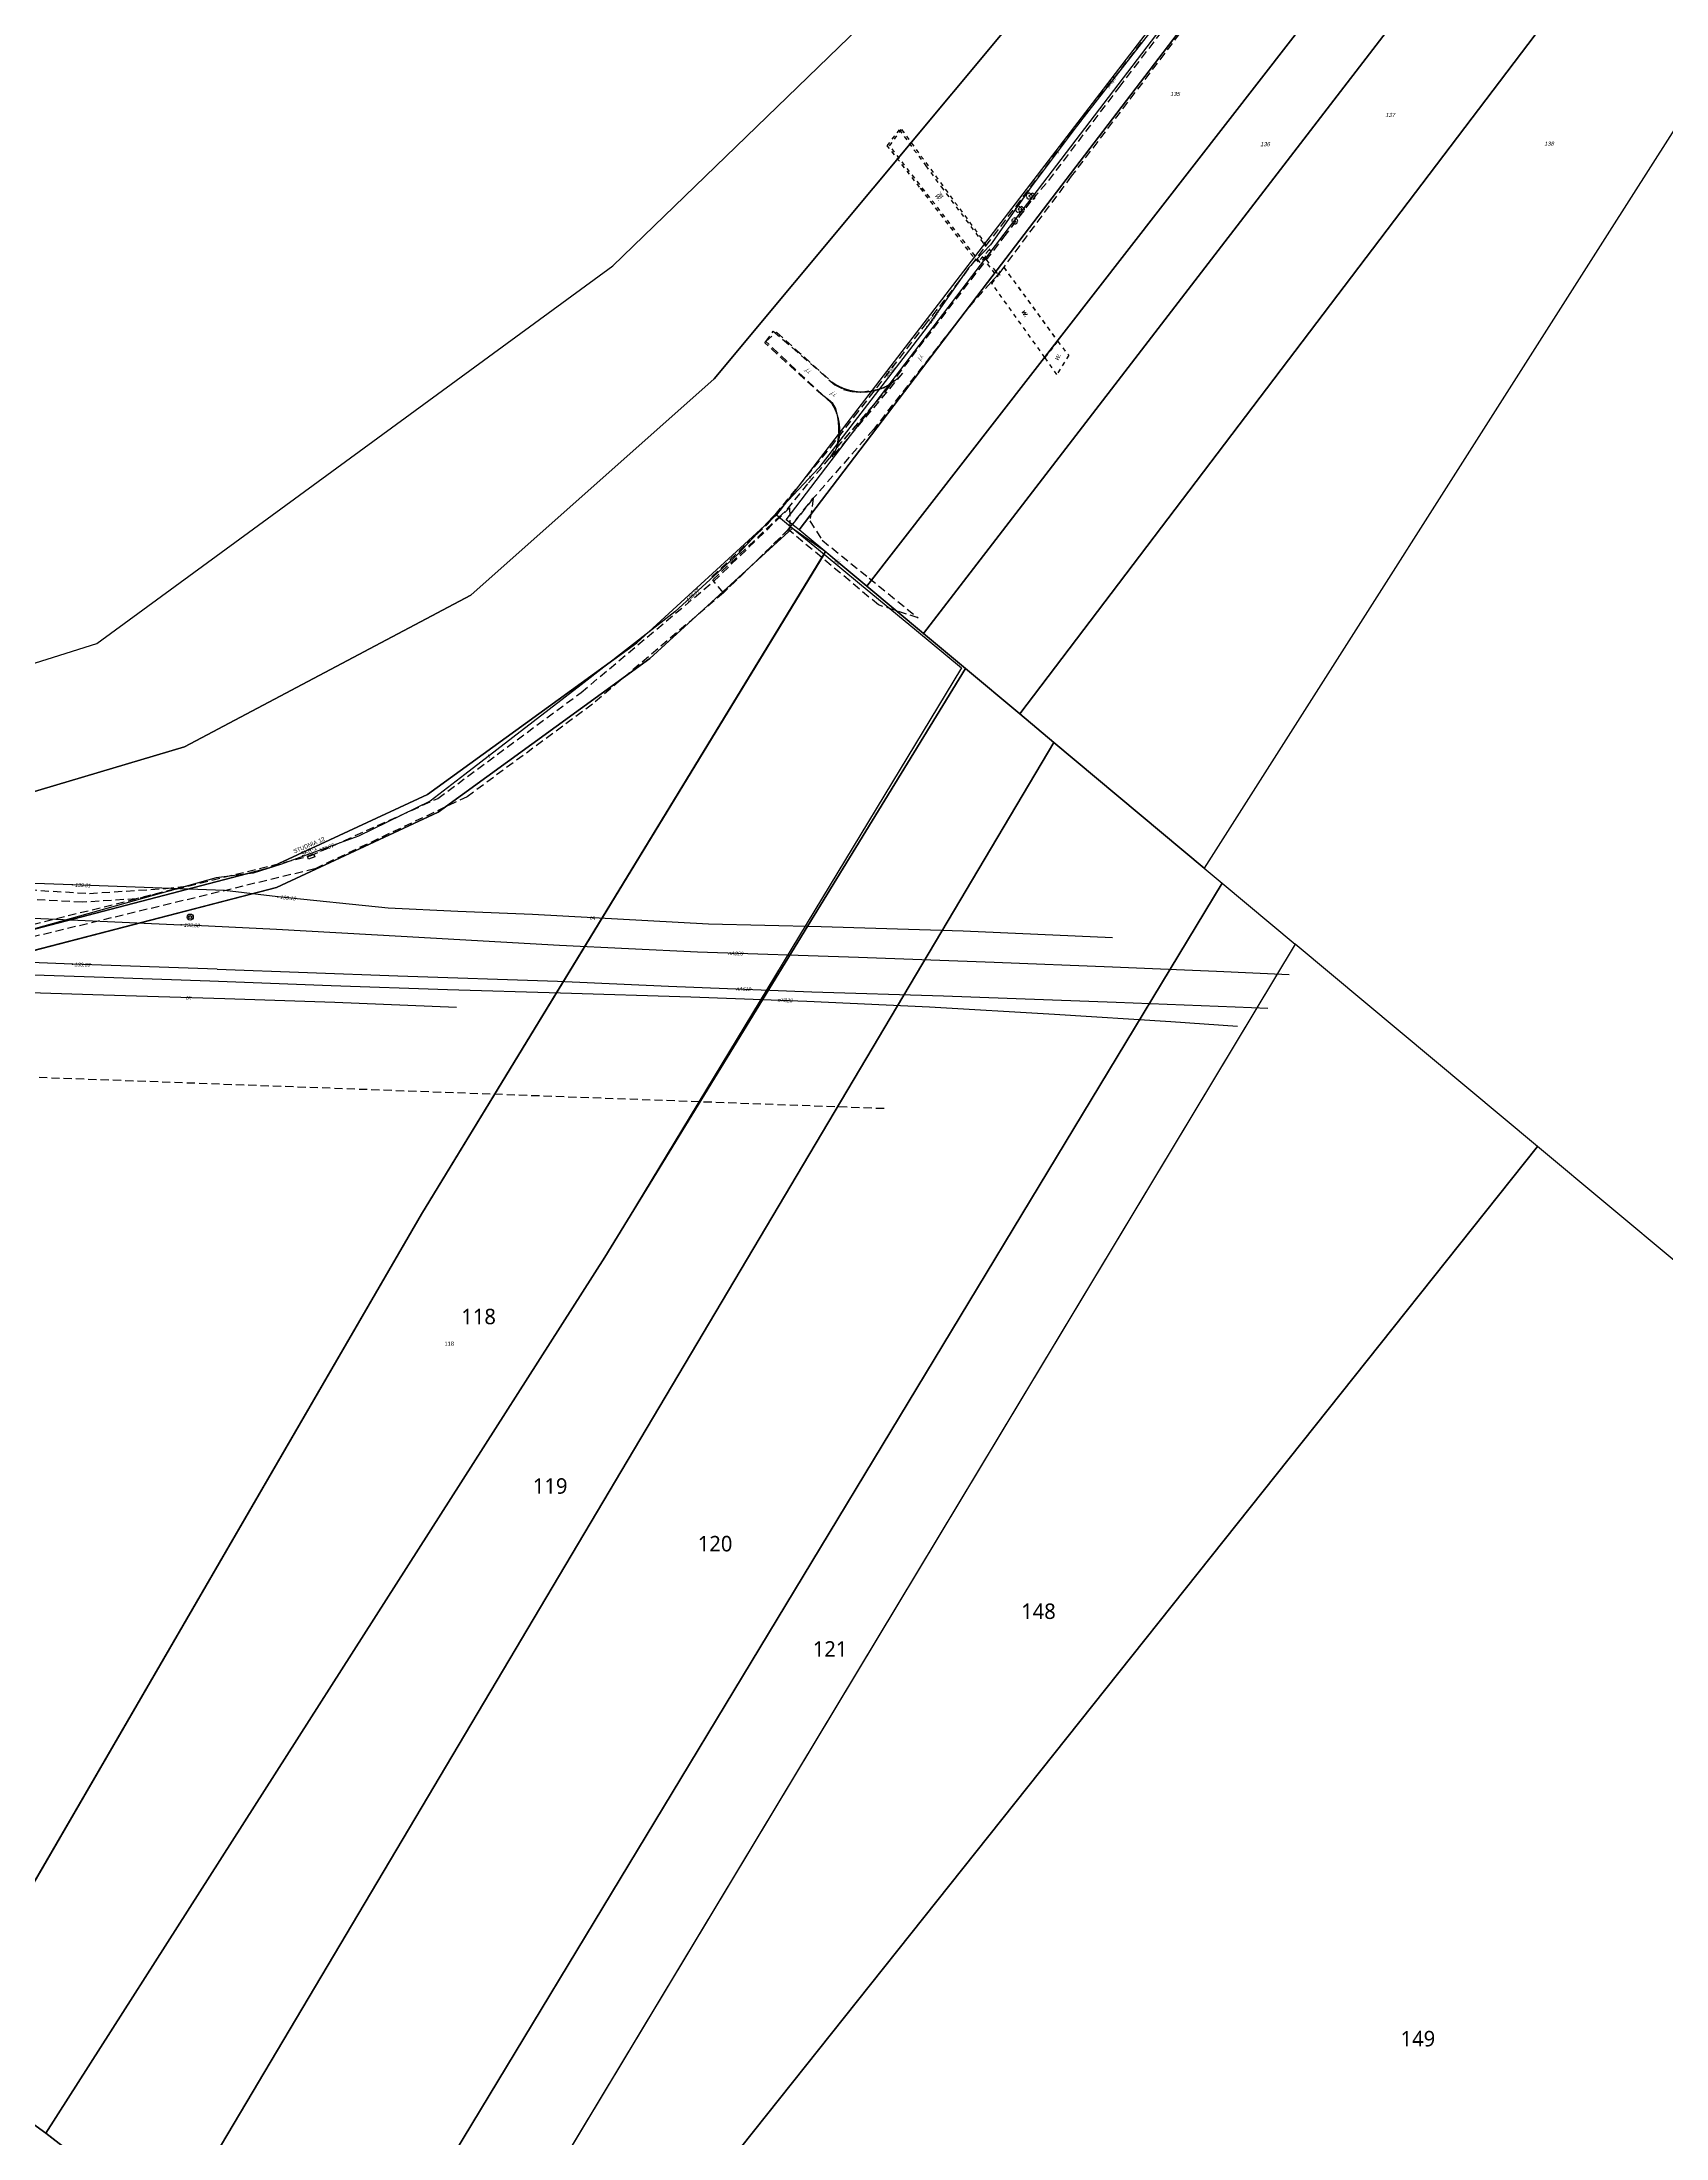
# Model space of a CAD drawing. Header units: metres. Extents: x 7542702 to 7555152, y 5804026 to 5815503.
# Drawn here: x 7547847 to 7548243, y 5806589 to 5807100 of the extents above; entities that cross this region are included whole.
import ezdxf
from ezdxf.enums import TextEntityAlignment as Align

# ---------------------------------------------------------------- set-up
doc = ezdxf.new("R2010")
doc.units = ezdxf.units.M
for name, pattern in [('4001', [0]), ('4002', [2, 1, -1]), ('4003', [3, 2, -1])]:
    doc.linetypes.add(name, pattern=pattern)
doc.layers.add('_STUDNIA_PROJEKTOWANA', color=30, linetype='Continuous', lineweight=30)
for name, color, linetype in [('Drogi', 135, 'Continuous'), ('Dzialki', 165, 'Continuous'), ('Projekty', 252, 'Continuous'), ('Roslinnosc', 104, 'Continuous'), ('Uz_Specjalne', 7, 'Continuous'), ('Uz_Telekomunikacja', 252, 'Continuous'), ('Wody', 184, 'Continuous')]:
    doc.layers.add(name, color=color, linetype=linetype)
doc.styles.add('DYN_DIM', font='arial.ttf')
doc.styles.get("Standard").update_dxf_attribs({"font": 'arial.ttf'})

# ---------------------------------------------------------------- blocks, each defined once
blk = doc.blocks.new('2554')
at = {"layer": 'Drogi', "color": 8, "linetype": '4002'}
blk.add_line((0, 0), (0, 1), dxfattribs=at)
blk = doc.blocks.new('1554')
at = {"layer": 'Drogi', "color": 8, "linetype": 'Continuous'}
for p, q in [((-0.75, -0.75), (0, 0)), ((0, 0), (0.75, -0.75))]:
    blk.add_line(p, q, dxfattribs=at)
blk = doc.blocks.new('1422')
at = {"layer": 'Roslinnosc', "color": 104, "linetype": 'Continuous'}
blk.add_circle((0, 0), 0.1, dxfattribs=at)
for centre, start, end in [((-0.71, 0.23), 102.5, 221.75), ((0, 0.75), 30.19, 149.77), ((0.71, 0.23), 318.3, 77.49), ((-0.44, -0.61), 174.33, 293.45), ((0.44, -0.61), 246.24, 5.74)]:
    blk.add_arc(centre, 0.75, start, end, dxfattribs=at)
blk = doc.blocks.new('1524')
at = {"layer": 'Drogi', "color": 8, "linetype": 'Continuous'}
for radius in [1.5, 0.75]:
    blk.add_circle((0, 0), radius, dxfattribs=at)
blk = doc.blocks.new('1796')
at = {"layer": 'Uz_Specjalne', "color": 7, "linetype": 'Continuous'}
for radius in [0.16, 0.08]:
    blk.add_circle((0, 0), radius, dxfattribs=at)
blk = doc.blocks.new('1756')
at = {"layer": 'Uz_Telekomunikacja', "color": 220, "linetype": 'Continuous'}
for radius in [0.16, 0.08]:
    blk.add_circle((0, 0), radius, dxfattribs=at)
blk = doc.blocks.new('STUDNIA_PROJEKTOWANA')
at = {"layer": '_STUDNIA_PROJEKTOWANA'}
blk.add_lwpolyline([(-0.8, -0.4), (-0.8, 0.4), (0.8, 0.4), (0.8, -0.4)], close=True, dxfattribs=at)
at = {"layer": '_STUDNIA_PROJEKTOWANA', "style": 'DYN_DIM'}
blk.add_text('STUDNIA', height=1, dxfattribs=at).set_placement((-3.45, 2.25))
for tag, flags, p in [('ODC_FUNKCJONALNY', 13, (0, 3.75)), ('TYP', 12, (0, 0.98)), ('DLUGOSC_ZAPASU', 12, (0, -1.68)), ('WSPOLRZEDNE', 12, (0, -4.65)), ('ADRES', 12, (0, -3.33))]:
    blk.add_attdef(tag, text='', height=1, dxfattribs=dict(at, flags=flags)).set_placement(p, align=Align.CENTER)
at = {"layer": '_STUDNIA_PROJEKTOWANA', "style": 'DYN_DIM', "flags": 12}
blk.add_attdef('NUMER', (3.17, 2.25), '', height=1, dxfattribs=at)

msp = doc.modelspace()

# ---------------------------------------------------------------- linework, layer by layer
at = {"layer": 'Drogi', "color": 8, "linetype": '4003'}
for p, q in [((7548133.05, 5807113.94), (7548097.6, 5807067.23)), ((7548109.26, 5807088.88), (7548121.01, 5807104.2)), ((7548095.71, 5807070.95), (7548109.26, 5807088.88)), ((7548092.13, 5807066.22), (7548095.71, 5807070.95)), ((7548097.6, 5807067.23), (7548081.13, 5807045.09)), ((7548088.26, 5807061.72), (7548092.13, 5807066.22)), ((7548081.19, 5807052.38), (7548088.26, 5807061.72)), ((7548062.22, 5807027.78), (7548081.19, 5807052.38)), ((7548079.78, 5807043.28), (7548078.08, 5807041.39)), ((7548081.13, 5807045.09), (7548079.78, 5807043.28)), ((7548078.08, 5807041.39), (7548072.51, 5807035.21)), ((7548072.51, 5807035.21), (7548049.4, 5807005.53)), ((7548022.98, 5807026.61), (7548025.01, 5807029.5)), ((7548037.05, 5807013.79), (7548022.98, 5807026.61)), ((7548023.17, 5807026.97), (7548025.82, 5807029.24)), ((7548039.28, 5807011.84), (7548023.17, 5807026.97)), ((7548025.01, 5807029.5), (7548039.99, 5807016.41)), ((7548025.82, 5807029.24), (7548039.22, 5807017.16)), ((7548053.32, 5807016.07), (7548062.22, 5807027.78)), ((7548039.22, 5807017.16), (7548039.26, 5807017.12)), ((7548039.26, 5807017.12), (7548039.34, 5807017.06)), ((7548039.34, 5807017.06), (7548039.43, 5807017.01)), ((7548056.5, 5807019.26), (7548039.35, 5806998.87)), ((7548039.43, 5807017.01), (7548039.51, 5807016.95)), ((7548039.51, 5807016.95), (7548039.59, 5807016.89)), ((7548039.59, 5807016.89), (7548039.67, 5807016.84)), ((7548039.67, 5807016.84), (7548039.76, 5807016.78)), ((7548039.76, 5807016.78), (7548039.84, 5807016.73)), ((7548039.84, 5807016.73), (7548039.92, 5807016.67)), ((7548039.92, 5807016.67), (7548040.01, 5807016.62)), ((7548039.99, 5807016.41), (7548042.13, 5807015.3)), ((7548040.01, 5807016.62), (7548040.09, 5807016.57)), ((7548040.09, 5807016.57), (7548040.18, 5807016.51)), ((7548040.18, 5807016.51), (7548040.26, 5807016.46)), ((7548040.26, 5807016.46), (7548040.35, 5807016.41)), ((7548040.35, 5807016.41), (7548040.44, 5807016.36)), ((7548053.07, 5807016.37), (7548053.16, 5807016.42)), ((7548053.16, 5807016.42), (7548053.24, 5807016.48)), ((7548053.24, 5807016.48), (7548053.33, 5807016.53)), ((7548053.33, 5807016.53), (7548053.42, 5807016.58)), ((7548053.42, 5807016.58), (7548053.5, 5807016.63)), ((7548053.5, 5807016.63), (7548053.59, 5807016.68)), ((7548053.59, 5807016.68), (7548053.67, 5807016.74)), ((7548053.67, 5807016.74), (7548053.75, 5807016.79)), ((7548053.75, 5807016.79), (7548053.84, 5807016.85)), ((7548053.84, 5807016.85), (7548053.92, 5807016.91)), ((7548053.92, 5807016.91), (7548054, 5807016.96)), ((7548054, 5807016.96), (7548054.08, 5807017.02)), ((7548054.08, 5807017.02), (7548054.16, 5807017.08)), ((7548054.16, 5807017.08), (7548054.24, 5807017.14)), ((7548054.24, 5807017.14), (7548054.33, 5807017.2)), ((7548054.33, 5807017.2), (7548054.41, 5807017.26)), ((7548054.41, 5807017.26), (7548054.48, 5807017.32)), ((7548054.48, 5807017.32), (7548054.56, 5807017.38)), ((7548054.56, 5807017.38), (7548054.64, 5807017.44)), ((7548054.64, 5807017.44), (7548054.72, 5807017.5)), ((7548054.72, 5807017.5), (7548054.8, 5807017.57)), ((7548054.8, 5807017.57), (7548054.88, 5807017.63)), ((7548054.88, 5807017.63), (7548054.95, 5807017.7)), ((7548054.95, 5807017.7), (7548055.03, 5807017.76)), ((7548055.03, 5807017.76), (7548055.1, 5807017.82)), ((7548055.1, 5807017.82), (7548055.18, 5807017.89)), ((7548055.18, 5807017.89), (7548055.25, 5807017.96)), ((7548055.25, 5807017.96), (7548055.33, 5807018.03)), ((7548055.33, 5807018.03), (7548055.4, 5807018.09)), ((7548055.4, 5807018.09), (7548055.47, 5807018.16)), ((7548055.47, 5807018.16), (7548055.54, 5807018.23)), ((7548055.54, 5807018.23), (7548055.62, 5807018.3)), ((7548055.62, 5807018.3), (7548055.69, 5807018.37)), ((7548055.69, 5807018.37), (7548055.76, 5807018.44)), ((7548055.76, 5807018.44), (7548055.83, 5807018.51)), ((7548055.83, 5807018.51), (7548055.9, 5807018.58)), ((7548055.9, 5807018.58), (7548055.97, 5807018.66)), ((7548055.97, 5807018.66), (7548056.04, 5807018.73)), ((7548056.04, 5807018.73), (7548056.1, 5807018.8)), ((7548056.1, 5807018.8), (7548056.17, 5807018.88)), ((7548056.17, 5807018.88), (7548056.3, 5807019.03)), ((7548056.3, 5807019.03), (7548056.43, 5807019.18)), ((7548056.43, 5807019.18), (7548056.5, 5807019.26)), ((7548038.44, 5807012.72), (7548037.05, 5807013.79)), ((7548039.54, 5807011.84), (7548038.44, 5807012.72)), ((7548039.33, 5807011.76), (7548039.28, 5807011.84)), ((7548039.38, 5807011.67), (7548039.33, 5807011.76)), ((7548039.44, 5807011.58), (7548039.38, 5807011.67)), ((7548039.49, 5807011.5), (7548039.44, 5807011.58)), ((7548039.54, 5807011.41), (7548039.49, 5807011.5)), ((7548040.21, 5807010.66), (7548039.54, 5807011.84)), ((7548039.59, 5807011.33), (7548039.54, 5807011.41)), ((7548039.64, 5807011.24), (7548039.59, 5807011.33)), ((7548040.44, 5807016.36), (7548040.52, 5807016.31)), ((7548053.32, 5807016.07), (7548040.45, 5807001.11)), ((7548040.45, 5807001.11), (7548053.32, 5807016.07)), ((7548040.52, 5807016.31), (7548040.61, 5807016.26)), ((7548040.61, 5807016.26), (7548040.7, 5807016.22)), ((7548040.7, 5807016.22), (7548040.79, 5807016.17)), ((7548040.79, 5807016.17), (7548040.88, 5807016.12)), ((7548040.88, 5807016.12), (7548040.96, 5807016.08)), ((7548040.96, 5807016.08), (7548041.06, 5807016.03)), ((7548041.06, 5807016.03), (7548041.14, 5807015.99)), ((7548041.14, 5807015.99), (7548041.23, 5807015.94)), ((7548041.23, 5807015.94), (7548041.32, 5807015.9)), ((7548041.32, 5807015.9), (7548041.42, 5807015.86)), ((7548041.42, 5807015.86), (7548041.51, 5807015.82)), ((7548041.51, 5807015.82), (7548041.6, 5807015.78)), ((7548041.6, 5807015.78), (7548041.69, 5807015.73)), ((7548041.69, 5807015.73), (7548041.78, 5807015.7)), ((7548041.78, 5807015.7), (7548041.87, 5807015.66)), ((7548041.87, 5807015.66), (7548041.96, 5807015.62)), ((7548041.96, 5807015.62), (7548042.06, 5807015.58)), ((7548042.06, 5807015.58), (7548042.15, 5807015.54)), ((7548042.13, 5807015.3), (7548044.2, 5807014.78)), ((7548042.15, 5807015.54), (7548042.24, 5807015.51)), ((7548042.24, 5807015.51), (7548042.34, 5807015.47)), ((7548042.34, 5807015.47), (7548042.43, 5807015.44)), ((7548042.43, 5807015.44), (7548042.53, 5807015.4)), ((7548042.53, 5807015.4), (7548042.62, 5807015.37)), ((7548042.62, 5807015.37), (7548042.72, 5807015.34)), ((7548042.72, 5807015.34), (7548042.81, 5807015.31)), ((7548042.81, 5807015.31), (7548042.9, 5807015.28)), ((7548042.9, 5807015.28), (7548043, 5807015.25)), ((7548043, 5807015.25), (7548043.1, 5807015.22)), ((7548043.1, 5807015.22), (7548043.19, 5807015.19)), ((7548043.19, 5807015.19), (7548043.29, 5807015.16)), ((7548043.29, 5807015.16), (7548043.38, 5807015.14)), ((7548043.38, 5807015.14), (7548043.48, 5807015.11)), ((7548043.48, 5807015.11), (7548043.58, 5807015.08)), ((7548043.58, 5807015.08), (7548043.68, 5807015.06)), ((7548043.68, 5807015.06), (7548043.77, 5807015.04)), ((7548043.77, 5807015.04), (7548043.87, 5807015.01)), ((7548043.87, 5807015.01), (7548043.97, 5807014.99)), ((7548043.97, 5807014.99), (7548044.06, 5807014.97)), ((7548044.06, 5807014.97), (7548044.16, 5807014.95)), ((7548044.16, 5807014.95), (7548044.26, 5807014.93)), ((7548044.2, 5807014.78), (7548046.29, 5807014.64)), ((7548044.26, 5807014.93), (7548044.36, 5807014.91)), ((7548044.36, 5807014.91), (7548044.46, 5807014.89)), ((7548044.46, 5807014.89), (7548044.56, 5807014.87)), ((7548044.56, 5807014.87), (7548044.65, 5807014.86)), ((7548044.65, 5807014.86), (7548044.75, 5807014.84)), ((7548044.75, 5807014.84), (7548044.85, 5807014.82)), ((7548044.85, 5807014.82), (7548044.95, 5807014.81)), ((7548044.95, 5807014.81), (7548045.05, 5807014.8)), ((7548045.05, 5807014.8), (7548045.15, 5807014.78)), ((7548045.15, 5807014.78), (7548045.25, 5807014.77)), ((7548045.25, 5807014.77), (7548045.35, 5807014.76)), ((7548045.35, 5807014.76), (7548045.45, 5807014.75)), ((7548045.45, 5807014.75), (7548045.55, 5807014.74)), ((7548045.55, 5807014.74), (7548045.65, 5807014.73)), ((7548045.65, 5807014.73), (7548045.74, 5807014.72)), ((7548045.74, 5807014.72), (7548045.84, 5807014.72)), ((7548045.84, 5807014.72), (7548045.94, 5807014.71)), ((7548045.94, 5807014.71), (7548046.04, 5807014.7)), ((7548046.04, 5807014.7), (7548046.14, 5807014.7)), ((7548046.14, 5807014.7), (7548046.24, 5807014.69)), ((7548046.24, 5807014.69), (7548046.34, 5807014.69)), ((7548046.29, 5807014.64), (7548048.84, 5807015.01)), ((7548046.34, 5807014.69), (7548046.44, 5807014.69)), ((7548046.44, 5807014.69), (7548046.54, 5807014.68)), ((7548046.54, 5807014.68), (7548046.64, 5807014.68)), ((7548046.64, 5807014.68), (7548046.74, 5807014.68)), ((7548046.74, 5807014.68), (7548046.84, 5807014.68)), ((7548046.84, 5807014.68), (7548046.94, 5807014.68)), ((7548046.94, 5807014.68), (7548047.04, 5807014.69)), ((7548047.04, 5807014.69), (7548047.14, 5807014.69)), ((7548047.14, 5807014.69), (7548047.24, 5807014.69)), ((7548047.24, 5807014.69), (7548047.34, 5807014.7)), ((7548047.34, 5807014.7), (7548047.44, 5807014.7)), ((7548047.44, 5807014.7), (7548047.54, 5807014.71)), ((7548047.54, 5807014.71), (7548047.64, 5807014.72)), ((7548047.64, 5807014.72), (7548047.74, 5807014.72)), ((7548047.74, 5807014.72), (7548047.84, 5807014.73)), ((7548047.84, 5807014.73), (7548047.94, 5807014.74)), ((7548047.94, 5807014.74), (7548048.04, 5807014.75)), ((7548048.04, 5807014.75), (7548048.14, 5807014.76)), ((7548048.14, 5807014.76), (7548048.24, 5807014.77)), ((7548048.24, 5807014.77), (7548048.34, 5807014.78)), ((7548048.34, 5807014.78), (7548048.44, 5807014.8)), ((7548048.44, 5807014.8), (7548048.54, 5807014.81)), ((7548048.54, 5807014.81), (7548048.64, 5807014.82)), ((7548048.64, 5807014.82), (7548048.74, 5807014.84)), ((7548048.74, 5807014.84), (7548048.84, 5807014.86)), ((7548048.84, 5807015.01), (7548050.21, 5807015.25)), ((7548048.84, 5807014.86), (7548048.93, 5807014.87)), ((7548048.93, 5807014.87), (7548049.03, 5807014.89)), ((7548049.03, 5807014.89), (7548049.13, 5807014.91)), ((7548049.13, 5807014.91), (7548049.23, 5807014.93)), ((7548049.23, 5807014.93), (7548049.33, 5807014.95)), ((7548049.33, 5807014.95), (7548049.42, 5807014.97)), ((7548049.42, 5807014.97), (7548049.52, 5807014.99)), ((7548049.52, 5807014.99), (7548049.62, 5807015.01)), ((7548049.62, 5807015.01), (7548049.72, 5807015.04)), ((7548049.72, 5807015.04), (7548049.81, 5807015.06)), ((7548049.81, 5807015.06), (7548049.91, 5807015.08)), ((7548049.91, 5807015.08), (7548050.01, 5807015.11)), ((7548050.01, 5807015.11), (7548050.1, 5807015.14)), ((7548050.1, 5807015.14), (7548050.2, 5807015.16)), ((7548050.2, 5807015.16), (7548050.3, 5807015.19)), ((7548050.21, 5807015.25), (7548053.32, 5807016.07)), ((7548050.3, 5807015.19), (7548050.39, 5807015.22)), ((7548050.39, 5807015.22), (7548050.42, 5807015.23)), ((7548050.42, 5807015.23), (7548050.51, 5807015.26)), ((7548050.51, 5807015.26), (7548050.61, 5807015.28)), ((7548050.61, 5807015.28), (7548050.7, 5807015.32)), ((7548050.7, 5807015.32), (7548050.8, 5807015.35)), ((7548050.8, 5807015.35), (7548050.89, 5807015.38)), ((7548050.89, 5807015.38), (7548050.99, 5807015.41)), ((7548050.99, 5807015.41), (7548051.08, 5807015.45)), ((7548051.08, 5807015.45), (7548051.18, 5807015.48)), ((7548051.18, 5807015.48), (7548051.27, 5807015.52)), ((7548051.27, 5807015.52), (7548051.36, 5807015.55)), ((7548051.36, 5807015.55), (7548051.45, 5807015.59)), ((7548051.45, 5807015.59), (7548051.55, 5807015.63)), ((7548051.55, 5807015.63), (7548051.64, 5807015.66)), ((7548051.64, 5807015.66), (7548051.73, 5807015.7)), ((7548051.73, 5807015.7), (7548051.82, 5807015.74)), ((7548051.82, 5807015.74), (7548051.92, 5807015.78)), ((7548051.92, 5807015.78), (7548052.01, 5807015.82)), ((7548052.01, 5807015.82), (7548052.1, 5807015.87)), ((7548052.1, 5807015.87), (7548052.19, 5807015.91)), ((7548052.19, 5807015.91), (7548052.28, 5807015.95)), ((7548052.28, 5807015.95), (7548052.37, 5807016)), ((7548052.37, 5807016), (7548052.46, 5807016.04)), ((7548052.46, 5807016.04), (7548052.55, 5807016.09)), ((7548052.55, 5807016.09), (7548052.64, 5807016.13)), ((7548052.64, 5807016.13), (7548052.72, 5807016.18)), ((7548052.72, 5807016.18), (7548052.81, 5807016.23)), ((7548052.81, 5807016.23), (7548052.9, 5807016.28)), ((7548052.9, 5807016.28), (7548052.99, 5807016.32)), ((7548052.99, 5807016.32), (7548053.07, 5807016.37)), ((7548039.69, 5807011.15), (7548039.64, 5807011.24)), ((7548039.74, 5807011.07), (7548039.69, 5807011.15)), ((7548039.78, 5807010.98), (7548039.74, 5807011.07)), ((7548039.83, 5807010.89), (7548039.78, 5807010.98)), ((7548039.88, 5807010.8), (7548039.83, 5807010.89)), ((7548039.92, 5807010.71), (7548039.88, 5807010.8)), ((7548039.97, 5807010.62), (7548039.92, 5807010.71)), ((7548040.01, 5807010.53), (7548039.97, 5807010.62)), ((7548040.06, 5807010.44), (7548040.01, 5807010.53)), ((7548040.1, 5807010.35), (7548040.06, 5807010.44)), ((7548040.14, 5807010.26), (7548040.1, 5807010.35)), ((7548040.18, 5807010.17), (7548040.14, 5807010.26)), ((7548040.22, 5807010.08), (7548040.18, 5807010.17)), ((7548040.67, 5807009.02), (7548040.21, 5807010.66)), ((7548040.26, 5807009.99), (7548040.22, 5807010.08)), ((7548040.3, 5807009.9), (7548040.26, 5807009.99)), ((7548040.34, 5807009.8), (7548040.3, 5807009.9)), ((7548040.37, 5807009.71), (7548040.34, 5807009.8)), ((7548040.41, 5807009.62), (7548040.37, 5807009.71)), ((7548040.44, 5807009.52), (7548040.41, 5807009.62)), ((7548040.48, 5807009.43), (7548040.44, 5807009.52)), ((7548040.51, 5807009.34), (7548040.48, 5807009.43)), ((7548040.55, 5807009.24), (7548040.51, 5807009.34)), ((7548040.58, 5807009.15), (7548040.55, 5807009.24)), ((7548040.61, 5807009.05), (7548040.58, 5807009.15)), ((7548040.64, 5807008.96), (7548040.61, 5807009.05)), ((7548040.67, 5807008.86), (7548040.64, 5807008.96)), ((7548040.89, 5807007.42), (7548040.67, 5807009.02)), ((7548040.7, 5807008.76), (7548040.67, 5807008.86)), ((7548040.73, 5807008.67), (7548040.7, 5807008.76)), ((7548040.76, 5807008.57), (7548040.73, 5807008.67)), ((7548040.78, 5807008.48), (7548040.76, 5807008.57)), ((7548040.81, 5807008.38), (7548040.78, 5807008.48)), ((7548040.84, 5807008.28), (7548040.81, 5807008.38)), ((7548040.86, 5807008.19), (7548040.84, 5807008.28)), ((7548040.88, 5807008.09), (7548040.86, 5807008.19)), ((7548040.91, 5807007.99), (7548040.88, 5807008.09)), ((7548040.96, 5807005.92), (7548040.89, 5807007.42)), ((7548040.93, 5807007.89), (7548040.91, 5807007.99)), ((7548040.95, 5807007.8), (7548040.93, 5807007.89)), ((7548040.97, 5807007.7), (7548040.95, 5807007.8)), ((7548040.99, 5807007.6), (7548040.97, 5807007.7)), ((7548041.01, 5807007.5), (7548040.99, 5807007.6)), ((7548041.03, 5807007.4), (7548041.01, 5807007.5)), ((7548041.04, 5807007.3), (7548041.03, 5807007.4)), ((7548041.06, 5807007.21), (7548041.04, 5807007.3)), ((7548041.08, 5807007.11), (7548041.06, 5807007.21)), ((7548041.09, 5807007.01), (7548041.08, 5807007.11)), ((7548041.1, 5807006.91), (7548041.09, 5807007.01)), ((7548041.12, 5807006.81), (7548041.1, 5807006.91)), ((7548041.13, 5807006.71), (7548041.12, 5807006.81)), ((7548041.14, 5807006.61), (7548041.13, 5807006.71)), ((7548041.15, 5807006.51), (7548041.14, 5807006.61)), ((7548041.16, 5807006.41), (7548041.15, 5807006.51)), ((7548041.17, 5807006.31), (7548041.16, 5807006.41)), ((7548041.18, 5807006.2), (7548041.17, 5807006.31)), ((7548041.19, 5807006.11), (7548041.18, 5807006.2)), ((7548049.4, 5807005.53), (7548034.73, 5806988.76)), ((7548038.87, 5806998.66), (7548040.45, 5807001.11)), ((7548040.42, 5807001), (7548040.46, 5807001.1)), ((7548040.45, 5807001.11), (7548040.72, 5807002.4)), ((7548040.46, 5807001.1), (7548040.49, 5807001.19)), ((7548040.49, 5807001.19), (7548040.52, 5807001.28)), ((7548040.52, 5807001.28), (7548040.56, 5807001.38)), ((7548040.56, 5807001.38), (7548040.59, 5807001.47)), ((7548040.59, 5807001.47), (7548040.62, 5807001.57)), ((7548040.62, 5807001.57), (7548040.65, 5807001.66)), ((7548040.65, 5807001.66), (7548040.68, 5807001.76)), ((7548040.68, 5807001.76), (7548040.71, 5807001.86)), ((7548040.71, 5807001.86), (7548040.74, 5807001.95)), ((7548040.72, 5807002.4), (7548041.01, 5807004.72)), ((7548040.74, 5807001.95), (7548040.77, 5807002.05)), ((7548040.77, 5807002.05), (7548040.79, 5807002.14)), ((7548040.79, 5807002.14), (7548040.82, 5807002.24)), ((7548040.82, 5807002.24), (7548040.84, 5807002.34)), ((7548040.84, 5807002.34), (7548040.87, 5807002.43)), ((7548040.87, 5807002.43), (7548040.89, 5807002.53)), ((7548040.89, 5807002.53), (7548040.91, 5807002.63)), ((7548040.91, 5807002.63), (7548040.94, 5807002.73)), ((7548040.94, 5807002.73), (7548040.96, 5807002.82)), ((7548041.01, 5807004.72), (7548040.96, 5807005.92)), ((7548040.96, 5807002.82), (7548040.98, 5807002.92)), ((7548040.98, 5807002.92), (7548041, 5807003.02)), ((7548041, 5807003.02), (7548041.01, 5807003.12)), ((7548041.01, 5807003.12), (7548041.03, 5807003.22)), ((7548041.03, 5807003.22), (7548041.05, 5807003.32)), ((7548041.05, 5807003.32), (7548041.06, 5807003.41)), ((7548041.06, 5807003.41), (7548041.08, 5807003.51)), ((7548041.08, 5807003.51), (7548041.1, 5807003.61)), ((7548041.1, 5807003.61), (7548041.11, 5807003.71)), ((7548041.11, 5807003.71), (7548041.12, 5807003.81)), ((7548041.12, 5807003.81), (7548041.13, 5807003.91)), ((7548041.13, 5807003.91), (7548041.14, 5807004.01)), ((7548041.14, 5807004.01), (7548041.15, 5807004.11)), ((7548041.15, 5807004.11), (7548041.16, 5807004.21)), ((7548041.16, 5807004.21), (7548041.17, 5807004.31)), ((7548041.17, 5807004.31), (7548041.18, 5807004.41)), ((7548041.18, 5807004.41), (7548041.19, 5807004.51)), ((7548041.19, 5807006.01), (7548041.19, 5807006.11)), ((7548041.2, 5807005.91), (7548041.19, 5807006.01)), ((7548041.19, 5807004.61), (7548041.2, 5807004.71)), ((7548041.19, 5807004.51), (7548041.19, 5807004.61)), ((7548041.2, 5807005.81), (7548041.2, 5807005.91)), ((7548041.21, 5807005.71), (7548041.2, 5807005.81)), ((7548041.2, 5807004.81), (7548041.21, 5807004.91)), ((7548041.2, 5807004.71), (7548041.2, 5807004.81)), ((7548041.21, 5807005.61), (7548041.21, 5807005.71)), ((7548041.21, 5807005.51), (7548041.21, 5807005.61)), ((7548041.21, 5807005.41), (7548041.21, 5807005.51)), ((7548041.21, 5807005.31), (7548041.21, 5807005.41)), ((7548041.21, 5807005.21), (7548041.21, 5807005.31)), ((7548041.21, 5807005.11), (7548041.21, 5807005.21)), ((7548041.21, 5807005.01), (7548041.21, 5807005.11)), ((7548041.21, 5807004.91), (7548041.21, 5807005.01)), ((7548033.62, 5806992.49), (7548038.87, 5806998.66)), ((7548039.35, 5806998.87), (7548039.4, 5806998.95)), ((7548039.4, 5806998.95), (7548039.45, 5806999.03)), ((7548039.45, 5806999.03), (7548039.5, 5806999.12)), ((7548039.5, 5806999.12), (7548039.55, 5806999.2)), ((7548039.55, 5806999.2), (7548039.6, 5806999.29)), ((7548039.6, 5806999.29), (7548039.65, 5806999.38)), ((7548039.65, 5806999.38), (7548039.7, 5806999.46)), ((7548039.7, 5806999.46), (7548039.75, 5806999.55)), ((7548039.75, 5806999.55), (7548039.8, 5806999.64)), ((7548039.8, 5806999.64), (7548039.84, 5806999.73)), ((7548039.84, 5806999.73), (7548039.89, 5806999.82)), ((7548039.89, 5806999.82), (7548039.94, 5806999.91)), ((7548039.94, 5806999.91), (7548039.98, 5807000)), ((7548039.98, 5807000), (7548040.02, 5807000.08)), ((7548040.02, 5807000.08), (7548040.07, 5807000.18)), ((7548040.07, 5807000.18), (7548040.11, 5807000.27)), ((7548040.11, 5807000.27), (7548040.15, 5807000.36)), ((7548040.15, 5807000.36), (7548040.19, 5807000.45)), ((7548040.19, 5807000.45), (7548040.23, 5807000.54)), ((7548040.23, 5807000.54), (7548040.27, 5807000.63)), ((7548040.27, 5807000.63), (7548040.31, 5807000.72)), ((7548040.31, 5807000.72), (7548040.35, 5807000.82)), ((7548040.35, 5807000.82), (7548040.38, 5807000.91)), ((7548040.38, 5807000.91), (7548040.42, 5807001)), ((7548028.4, 5806986.07), (7548033.62, 5806992.49)), ((7548010.46, 5806968.51), (7548028.98, 5806986.43)), ((7548026.4, 5806984.21), (7548028.4, 5806986.07)), ((7548028.67, 5806981.14), (7548034.73, 5806988.76)), ((7548034.73, 5806988.76), (7548028.67, 5806981.14)), ((7548028.98, 5806986.43), (7548029.02, 5806981.41)), ((7548034.73, 5806988.76), (7548033.93, 5806983.27)), ((7548010.25, 5806968.86), (7548026.4, 5806984.21)), ((7548029.02, 5806981.41), (7548012.86, 5806965.71, 134.29)), ((7548028.67, 5806981.14), (7548012.86, 5806965.71)), ((7548050.61, 5806962.78), (7548028.67, 5806981.14)), ((7548033.93, 5806983.27), (7548036.91, 5806978.54)), ((7548036.91, 5806978.54), (7548048.34, 5806969.33)), ((7547978.22, 5806941.46, 134.07), (7548010.46, 5806968.51)), ((7548012.86, 5806965.71, 134.29), (7547980.94, 5806938.57, 134.25)), ((7548012.86, 5806965.71), (7548010.25, 5806968.86)), ((7548048.34, 5806969.33), (7548060.27, 5806959.63)), ((7548060.27, 5806959.63), (7548050.61, 5806962.78)), ((7547943.3, 5806915.63, 134.26), (7547978.22, 5806941.46, 134.07)), ((7547980.94, 5806938.57, 134.25), (7547950.43, 5806916.04, 134.37)), ((7547912.21, 5806901.62, 134.58), (7547943.3, 5806915.63, 134.26)), ((7547950.43, 5806916.04, 134.37), (7547913.31, 5806898.46, 134.68)), ((7547786.27, 5806870.53), (7547912.21, 5806901.62, 134.58)), ((7547913.31, 5806898.46, 134.68), (7547786.98, 5806867.96)), ((7547882.06, 5806894.25), (7547869.75, 5806891.16)), ((7547876.98, 5806893.68), (7547882.06, 5806894.25)), ((7547856.62, 5806890.32), (7547840.29, 5806891.25)), ((7547840.56, 5806893.53), (7547858.41, 5806892.49)), ((7547869.75, 5806891.16), (7547856.62, 5806890.32)), ((7547858.41, 5806892.49), (7547876.98, 5806893.68))]:
    msp.add_line(p, q, dxfattribs=at)
at = {"layer": 'Drogi', "color": 8, "linetype": '4002'}
msp.add_line((7548075.94, 5807047.52), (7548079.41, 5807042.87), dxfattribs=at)
at = {"layer": 'Dzialki'}
for p, q in [((7548286.88, 5807248.81), (7548061.63, 5806955.78)), ((7548061.63, 5806955.78), (7548286.88, 5807248.81)), ((7548085.06, 5806936.2), (7548320.86, 5807247.1)), ((7548320.86, 5807247.1), (7548085.06, 5806936.2)), ((7548340.84, 5807230.15), (7548228.71, 5807053.84)), ((7548240.03, 5807214.91), (7548047.81, 5806967.32)), ((7548047.81, 5806967.32), (7548240.03, 5807214.91)), ((7547985.88, 5807045.44), (7548101.13, 5807156.93)), ((7548010.64, 5807017.84), (7548113.08, 5807140.89)), ((7548113.08, 5807140.89), (7548010.64, 5807017.84)), ((7548129.07, 5807119.44), (7548025.8, 5806984.74)), ((7548054.79, 5807018.48), (7548130.71, 5807118.02)), ((7548077.23, 5807041.31), (7548134.06, 5807115.82)), ((7548134.06, 5807115.82), (7548077.23, 5807041.31)), ((7548228.71, 5807053.84), (7548130, 5806898.65)), ((7547860.21, 5806953.38), (7547985.88, 5807045.44)), ((7548031.32, 5806981.11), (7548077.23, 5807041.31)), ((7548077.23, 5807041.31), (7548031.32, 5806981.11)), ((7547951.29, 5806965.15), (7548010.64, 5807017.84)), ((7548010.64, 5807017.84), (7547951.29, 5806965.15)), ((7548028.13, 5806983.53), (7548054.79, 5807018.48)), ((7548025.8, 5806984.74), (7547991.74, 5806953.57)), ((7547991.74, 5806953.57), (7548025.8, 5806984.74)), ((7547994.91, 5806949.69), (7548029.69, 5806981.52)), ((7548029.69, 5806981.52), (7547994.91, 5806949.69)), ((7548025.8, 5806984.74), (7548029.69, 5806981.52)), ((7548031.32, 5806981.11), (7548028.13, 5806983.53)), ((7548029.69, 5806981.52), (7548037.36, 5806975.18)), ((7548039.99, 5806973.86), (7548031.32, 5806981.11)), ((7548037.36, 5806975.18), (7547939.27, 5806814.28)), ((7547939.27, 5806814.28), (7548037.36, 5806975.18)), ((7548037.36, 5806975.18), (7548046.02, 5806967.98)), ((7548047.81, 5806967.32), (7548039.99, 5806973.86)), ((7548046.02, 5806967.98), (7548059.92, 5806956.54)), ((7548061.63, 5806955.78), (7548047.81, 5806967.32)), ((7547881.53, 5806928.18), (7547951.29, 5806965.15)), ((7547951.29, 5806965.15), (7547881.53, 5806928.18)), ((7548059.92, 5806956.54), (7548070.88, 5806947.45)), ((7548071.82, 5806947.26), (7548061.63, 5806955.78)), ((7547532.7, 5806849.9), (7547860.21, 5806953.38)), ((7547991.74, 5806953.57), (7547940.8, 5806916.57)), ((7547940.8, 5806916.57), (7547991.74, 5806953.57)), ((7547943.35, 5806912.24), (7547994.91, 5806949.69)), ((7547994.91, 5806949.69), (7547943.35, 5806912.24)), ((7548070.88, 5806947.45), (7547983.97, 5806803.87)), ((7548085.06, 5806936.2), (7548071.82, 5806947.26)), ((7548093.32, 5806929.29), (7548085.06, 5806936.2)), ((7547545.86, 5806828.58), (7547881.53, 5806928.18)), ((7547881.53, 5806928.18), (7547545.86, 5806828.58)), ((7548130, 5806898.65), (7548093.32, 5806929.29)), ((7547940.8, 5806916.57), (7547902.28, 5806898.68)), ((7547902.28, 5806898.68), (7547940.8, 5806916.57)), ((7547903.98, 5806893.95), (7547943.35, 5806912.24)), ((7547943.35, 5806912.24), (7547903.98, 5806893.95)), ((7547902.28, 5806898.68), (7547557.88, 5806809.11)), ((7547557.88, 5806809.11), (7547902.28, 5806898.68)), ((7547560.22, 5806804.55), (7547903.98, 5806893.95)), ((7547903.98, 5806893.95), (7547560.22, 5806804.55)), ((7547939.27, 5806814.28), (7547820.76, 5806609.92)), ((7547820.76, 5806609.92), (7547939.27, 5806814.28)), ((7547983.97, 5806803.87), (7547847.82, 5806590.35)), ((7547847.82, 5806590.35), (7547820.76, 5806609.92)), ((7547820.76, 5806609.92), (7547847.82, 5806590.35)), ((7547847.82, 5806590.35), (7547878.27, 5806566.81))]:
    msp.add_line(p, q, dxfattribs=at)
at = {"layer": 'Dzialki', "flags": 128}
for points in [[(7547557.59, 5806803.87), (7547560.22, 5806804.55), (7547903.98, 5806893.95), (7547943.35, 5806912.24), (7547994.91, 5806949.69), (7548029.69, 5806981.52), (7548037.72, 5806975.76), (7547939.27, 5806814.28), (7547820.76, 5806609.92), (7547614.56, 5806761.96), (7547557.59, 5806803.87)], [(7547820.76, 5806609.92), (7547939.27, 5806814.28), (7548037.72, 5806975.76), (7548039.99, 5806973.86), (7548047.81, 5806967.32), (7548061.63, 5806955.78), (7548071.82, 5806947.26), (7547983.97, 5806803.87), (7547847.82, 5806590.35), (7547820.76, 5806609.92)], [(7547847.82, 5806590.35), (7547983.97, 5806803.87), (7548071.82, 5806947.26), (7548085.06, 5806936.2), (7548093.32, 5806929.29), (7547878.27, 5806566.81), (7547847.82, 5806590.35)], [(7547878.27, 5806566.81), (7548093.32, 5806929.29), (7548130, 5806898.65), (7548134.4, 5806894.97), (7547917.56, 5806536.3), (7547887.44, 5806559.72), (7547878.27, 5806566.81)], [(7547917.56, 5806536.3), (7548134.4, 5806894.97), (7548152.18, 5806880.12), (7547938.89, 5806525.81), (7547917.56, 5806536.3)], [(7547959.67, 5806514.74), (7548211.19, 5806830.81), (7548152.18, 5806880.12), (7547937.97, 5806524.28), (7547959.67, 5806514.74)], [(7548181.47, 5806417.25), (7548378.32, 5806691.46), (7548348.74, 5806716.11), (7548283.83, 5806770.21), (7548265.39, 5806785.57), (7548245.42, 5806802.22), (7548211.19, 5806830.81), (7547959.67, 5806514.74), (7548181.47, 5806417.25)]]:
    msp.add_lwpolyline(points, close=True, dxfattribs=at)
at = {"layer": 'Projekty', "linetype": '4003'}
for p, q in [((7548097.01, 5807076.89), (7548114.93, 5807100.1)), ((7548069.58, 5807040.68), (7548097.01, 5807076.89)), ((7548061.86, 5807030.8), (7548069.58, 5807040.68)), ((7548044.74, 5807008.59), (7548061.86, 5807030.8)), ((7548039.01, 5807001.26), (7548044.74, 5807008.59)), ((7548023.59, 5806982.45), (7548039.01, 5807001.26)), ((7548010.05, 5806969.61), (7548023.59, 5806982.45)), ((7548051.99, 5806840.03), (7547671.99, 5806854))]:
    msp.add_line(p, q, dxfattribs=at)
at = {"layer": 'Uz_Specjalne', "color": 7, "linetype": '4001'}
for p, q in [((7547841.21, 5806886.58), (7547880.79, 5806884.81)), ((7547841.21, 5806886.58), (7547880.79, 5806884.81)), ((7547904.01, 5806883.71), (7547880.79, 5806884.81)), ((7547934.36, 5806881.94), (7547904.01, 5806883.71)), ((7547972.93, 5806879.82), (7547934.36, 5806881.94)), ((7548006.55, 5806878.15), (7547972.93, 5806879.82)), ((7547854.31, 5806875.2), (7547797.12, 5806877.66)), ((7547854.31, 5806875.2), (7547797.12, 5806877.66)), ((7547889.56, 5806873.98), (7547854.31, 5806875.2)), ((7547889.56, 5806873.98), (7547854.31, 5806875.2)), ((7547889.56, 5806873.98), (7547933.5, 5806872.42)), ((7548045.8, 5806876.9), (7548006.55, 5806878.15)), ((7548078.8, 5806875.65), (7548045.8, 5806876.9)), ((7548107.67, 5806874.51), (7548078.8, 5806875.65)), ((7548132.96, 5806873.47), (7548107.67, 5806874.51)), ((7548150.7, 5806872.66), (7548132.96, 5806873.47)), ((7547840.05, 5806872.8, 132.84), (7547861.96, 5806872.04, 132.77)), ((7547861.96, 5806872.04, 132.77), (7547887.77, 5806871.21, 133.21)), ((7547887.77, 5806871.21, 133.21), (7547917.32, 5806870.06, 133.24)), ((7547917.32, 5806870.06, 133.24), (7547945.63, 5806869.07, 133.26)), ((7547933.5, 5806872.42), (7547972.45, 5806871.06)), ((7547945.63, 5806869.07, 133.26), (7547973.2, 5806868.25, 133.17)), ((7547972.45, 5806871.06), (7547999.48, 5806869.89)), ((7547973.2, 5806868.25, 133.17), (7548004.88, 5806867.26, 133.02)), ((7547999.48, 5806869.89), (7548034.4, 5806868.53)), ((7548034.4, 5806868.53), (7548066.46, 5806867.51)), ((7548004.88, 5806867.26, 133.02), (7548033.16, 5806866.25, 132.91)), ((7548033.16, 5806866.25, 132.91), (7548063.05, 5806864.83, 132.66)), ((7548063.05, 5806864.83, 132.66), (7548093.48, 5806863.02, 132.56)), ((7548066.46, 5806867.51), (7548108.56, 5806865.96)), ((7548108.56, 5806865.96), (7548137.52, 5806864.83)), ((7548137.52, 5806864.83), (7548145.47, 5806864.54)), ((7548093.48, 5806863.02, 132.56), (7548121.82, 5806861.27, 132.55)), ((7548121.82, 5806861.27, 132.55), (7548138.12, 5806860.15, 132.8))]:
    msp.add_line(p, q, dxfattribs=at)
at = {"layer": 'Uz_Telekomunikacja', "linetype": '4001'}
for p, q in [((7548121.25, 5807108.1, 133.47), (7548099.3, 5807079.93, 133.07)), ((7548099.3, 5807079.93, 133.07), (7548087.86, 5807064.67, 132.87)), ((7548087.86, 5807064.67, 132.87), (7548077.92, 5807050.53, 132.67)), ((7548077.92, 5807050.53, 132.67), (7548072.67, 5807045, 132.77)), ((7548072.67, 5807045, 132.77), (7548062.48, 5807030.56, 132.97)), ((7548062.48, 5807030.56, 132.97), (7548036.09, 5806996.16, 133.07)), ((7548036.09, 5806996.16, 133.07), (7548016.3, 5806975.07, 133.07)), ((7548016.3, 5806975.07, 133.07), (7548000.99, 5806961.11, 133.37)), ((7548000.99, 5806961.11, 133.37), (7547978.18, 5806943.32, 133.07)), ((7547978.18, 5806943.32, 133.07), (7547949.85, 5806921.48, 133.07)), ((7547949.85, 5806921.48, 133.07), (7547941.38, 5806914.96, 133.17)), ((7547941.38, 5806914.96, 133.17), (7547923.98, 5806906.45, 133.37)), ((7547923.98, 5806906.45, 133.37), (7547905.16, 5806899.64, 133.37)), ((7547905.16, 5806899.64, 133.37), (7547898.32, 5806897.39, 133.47)), ((7547889.24, 5806896.27, 133.47), (7547793.27, 5806869.37, 133.17)), ((7547854.24, 5806894.59), (7547807.12, 5806896.29)), ((7547854.24, 5806894.59), (7547807.12, 5806896.29)), ((7547891.28, 5806893.16), (7547854.24, 5806894.59)), ((7547898.32, 5806897.39, 133.47), (7547889.24, 5806896.27, 133.47)), ((7547904.32, 5806891.64), (7547891.28, 5806893.16)), ((7547931.18, 5806888.89), (7547904.32, 5806891.64)), ((7547948.13, 5806888.07), (7547931.18, 5806888.89)), ((7547966.31, 5806887.3), (7547948.13, 5806888.07)), ((7548009.24, 5806885.01), (7547966.31, 5806887.3)), ((7548036.67, 5806884.33), (7548009.24, 5806885.01)), ((7548071.28, 5806883.26), (7548036.67, 5806884.33)), ((7548107.68, 5806881.62), (7548071.28, 5806883.26)), ((7547861.79, 5806867.71, 133.14), (7547838.73, 5806868.38, 132.95)), ((7547891.35, 5806866.8, 132.94), (7547861.79, 5806867.71, 133.14)), ((7547918.17, 5806865.91, 133.22), (7547891.35, 5806866.8, 132.94)), ((7547947.85, 5806864.67, 133.43), (7547918.17, 5806865.91, 133.22))]:
    msp.add_line(p, q, dxfattribs=at)
at = {"layer": 'Wody', "color": 184, "linetype": '4002'}
for points in [[(7548077.45, 5807049.13, 0), (7548074.88, 5807046.39, 0), (7548073.68, 5807047.66, 0), (7548060.66, 5807064.57, 0), (7548052.78, 5807074.67, 0), (7548055.72, 5807078.54, 0), (7548062.17, 5807069.79, 0), (7548065.95, 5807064.61, 0), (7548076.17, 5807050.93, 0), (7548077.45, 5807049.13, 0)], [(7548053.34, 5807074.67, 0), (7548056.26, 5807078.62, 0), (7548078.1, 5807048.83, 0), (7548075.4, 5807046.26, 0), (7548053.34, 5807074.67, 0)], [(7548094.3, 5807027.01, 0), (7548091.17, 5807023.06, 0), (7548078.08, 5807041.39, 0), (7548079.78, 5807043.28, 0), (7548081.13, 5807045.09, 0), (7548094.3, 5807027.01, 0)], [(7548091.17, 5807023.06, 133.84), (7548078.27, 5807041.12, 133.9), (7548081.17, 5807045.03, 134), (7548094.3, 5807027.01, 133.86), (7548091.17, 5807023.06, 133.84)], [(7548094.07, 5807018.89, 0), (7548091.17, 5807023.06, 0), (7548094.3, 5807027.01, 0), (7548096.97, 5807023.61, 0), (7548094.07, 5807018.89, 0)]]:
    msp.add_polyline3d(points, dxfattribs=at)

# ---------------------------------------------------------------- block references
at = {"layer": '_STUDNIA_PROJEKTOWANA'}
ref = msp.add_blockref('STUDNIA_PROJEKTOWANA', (7547912.39, 5806901.47), dxfattribs=dict(at, rotation=22.94245755340371))
ref.add_attrib('TYP', 'SKR-1', dxfattribs={"layer": '0', "color": 0, "height": 1, "rotation": 382.9425, "style": 'DYN_DIM', "flags": 12}).set_placement((7547912, 5806902.37), align=Align.CENTER)
ref.add_attrib('NUMER', '12', (7547914.43, 5806904.78), dxfattribs={"layer": '0', "color": 0, "height": 1, "rotation": 382.9425, "style": 'DYN_DIM', "flags": 12})
at = {"layer": 'Drogi', "color": 8}
for p, xscale, yscale, zscale, rotation in [((7548076.53, 5807047.32), 0.4999999999999998, 0.4999999999999998, 0.4999999999999998, 218.8151279999998), ((7548079.78, 5807043.28), 0.5, 0.5, 0.5, 38.81512800000002)]:
    msp.add_blockref('1554', p, dxfattribs=dict(at, xscale=xscale, yscale=yscale, zscale=zscale, rotation=rotation))
at = {"layer": 'Drogi', "color": 8, "xscale": 0.4999999999999998, "yscale": 5.184988, "rotation": 218.8151279999998}
msp.add_blockref('2554', (7548076.53, 5807047.32), dxfattribs=at)
at = {"layer": 'Drogi', "color": 8, "xscale": 0.5, "yscale": 0.5, "zscale": 0.5}
msp.add_blockref('1524', (7547882.95, 5806886.7), dxfattribs=at)
msp.add_blockref('1524', (7547882.95, 5806886.7), dxfattribs=at)
at = {"layer": 'Roslinnosc', "color": 104, "xscale": 0.5, "yscale": 0.5, "zscale": 0.5}
for p in [(7548087.33, 5807062.4), (7548088.16, 5807062.35), (7548084.76, 5807059.16), (7548085.46, 5807059.1), (7548083.82, 5807056.32, 134.14), (7548083.82, 5807056.32)]:
    msp.add_blockref('1422', p, dxfattribs=at)
at = {"layer": 'Uz_Specjalne', "color": 7, "xscale": 0.5, "yscale": 0.5, "zscale": 0.5}
for p in [(7547880.79, 5806884.81, 133), (7547854.31, 5806875.2, 133.09)]:
    msp.add_blockref('1796', p, dxfattribs=at)
at = {"layer": 'Uz_Telekomunikacja', "xscale": 0.5, "yscale": 0.5, "zscale": 0.5}
for p in [(7548062.48, 5807030.56, 132.97), (7548005.31, 5806965.05), (7547915.95, 5806903.54), (7547854.24, 5806894.59, 133.01), (7547904.32, 5806891.64, 133.13)]:
    msp.add_blockref('1756', p, dxfattribs=at)

# ---------------------------------------------------------------- texts
at = {"layer": 'Drogi', "color": 8, "oblique": 15}
for s, rotation, p in [(' j.i. ', 54.4623, (7548060.6, 5807021.91)), (' j.i. ', 314.1931, (7548032.44, 5807020.22)), ('j.i. ', 316.7968, (7548038.85, 5807014.3)), (' j.i. ', 319.8991, (7548039.55, 5806973.64))]:
    msp.add_text(s, height=1, rotation=rotation, dxfattribs=at).set_placement(p)
at = {"layer": 'Dzialki', "oblique": 15}
for s, p in [('135', (7548121.69, 5807086.78)), ('137', (7548174.11, 5807081.68)), ('136', (7548143.62, 5807074.55)), ('138', (7548212.8, 5807074.67))]:
    msp.add_text(s, height=1, dxfattribs=at).set_placement(p)
at = {"layer": 'Dzialki'}
msp.add_text('118', height=1, dxfattribs=at).set_placement((7547944.88, 5806782.26))
at = {"layer": 'Dzialki', "char_height": 0.2, "width": 6.1139, "attachment_point": 7}
for s, insert in [('\\fOpen Sans|i0|b0;\\H3.77157;118', (7547949, 5806787.44)), ('\\fOpen Sans|i0|b0;\\H3.77157;119', (7547966.43, 5806746.14)), ('\\fOpen Sans|i0|b0;\\H3.77157;120', (7548006.61, 5806732.09)), ('\\fOpen Sans|i0|b0;\\H3.77157;148', (7548085.39, 5806715.62)), ('\\fOpen Sans|i0|b0;\\H3.77157;121', (7548034.63, 5806706.48)), ('\\fOpen Sans|i0|b0;\\H3.77157;149', (7548177.83, 5806611.47))]:
    msp.add_mtext(s, dxfattribs=dict(at, insert=insert))
at = {"layer": 'Projekty', "oblique": 15}
for rotation, p in [(52.3376, (7548106.71, 5807088.73)), (52.3807, (7548052.82, 5807018.34))]:
    msp.add_text('proj.t', height=0.9, rotation=rotation, dxfattribs=at).set_placement(p)
at = {"layer": 'Uz_Specjalne', "color": 7, "oblique": 15}
for s, rotation, p in [('133.00', 357.7372, (7547881.35, 5806884.34)), ('133.09', 357.8253, (7547854.71, 5806874.74)), ('nA820', 358.1654, (7548013.95, 5806877.46)), ('nA610', 357.7584, (7548015.87, 5806868.8)), ('nX820', 357.9546, (7548026, 5806866.05))]:
    msp.add_text(s, height=0.9, rotation=rotation, dxfattribs=at).set_placement(p)
at = {"layer": 'Uz_Telekomunikacja', "oblique": 15}
for s, rotation, p in [('t', 53.1421, (7548094.45, 5807072.7)), ('132.97', 54.7902, (7548063.33, 5807031.15)), ('t', 46.8214, (7548034.11, 5806993.39)), ('133.37', 42.3593, (7548004.23, 5806963.46)), ('t', 37.6291, (7547955.74, 5806925.45)), ('133.37', 19.8926, (7547914.35, 5806902.48)), ('133.01', 357.7145, (7547854.78, 5806894.1)), ('133.13', 354.1984, (7547904.77, 5806891.14)), ('tA', 356.9587, (7547980.29, 5806886.1)), ('tX', 358.2367, (7547881.9, 5806866.64))]:
    msp.add_text(s, height=0.9, rotation=rotation, dxfattribs=at).set_placement(p)
at = {"layer": 'Wody', "color": 184, "oblique": 15}
for s, rotation, p in [(' w.', 306.7424, (7548063.99, 5807062.92)), ('w.', 124.6191, (7548066.65, 5807062.19)), ('w.', 306.0846, (7548085.35, 5807034.27)), (' w.', 305.538, (7548085.08, 5807034.56)), (' w.', 58.4386, (7548094.06, 5807021.74))]:
    msp.add_text(s, height=1.25, rotation=rotation, dxfattribs=at).set_placement(p)

doc.saveas('drawing.dxf')
